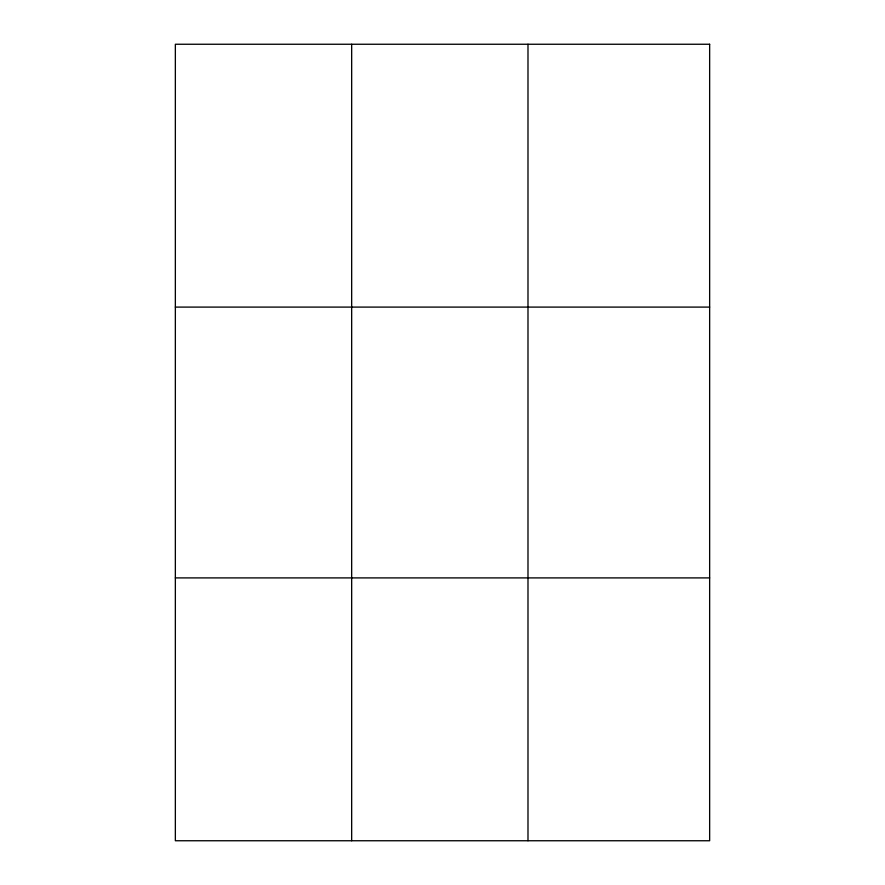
<?xml version="1.0" encoding="UTF-8"?>
<svg xmlns="http://www.w3.org/2000/svg" width="885" height="885" viewBox="0 0 885 885"><rect width="100%" height="100%" fill="white"/><g stroke="black" fill="none" stroke-linecap="round" stroke-linejoin="round"><path stroke-width="1.33" d="M351.666 840.75L351.666 44.25M527.991 840.75L527.991 44.25M175.352 307.095L709.648 307.095M175.352 577.905L709.648 577.905M709.648 44.25L709.648 840.75L175.352 840.75L175.352 44.25L709.648 44.25"/></g></svg>
